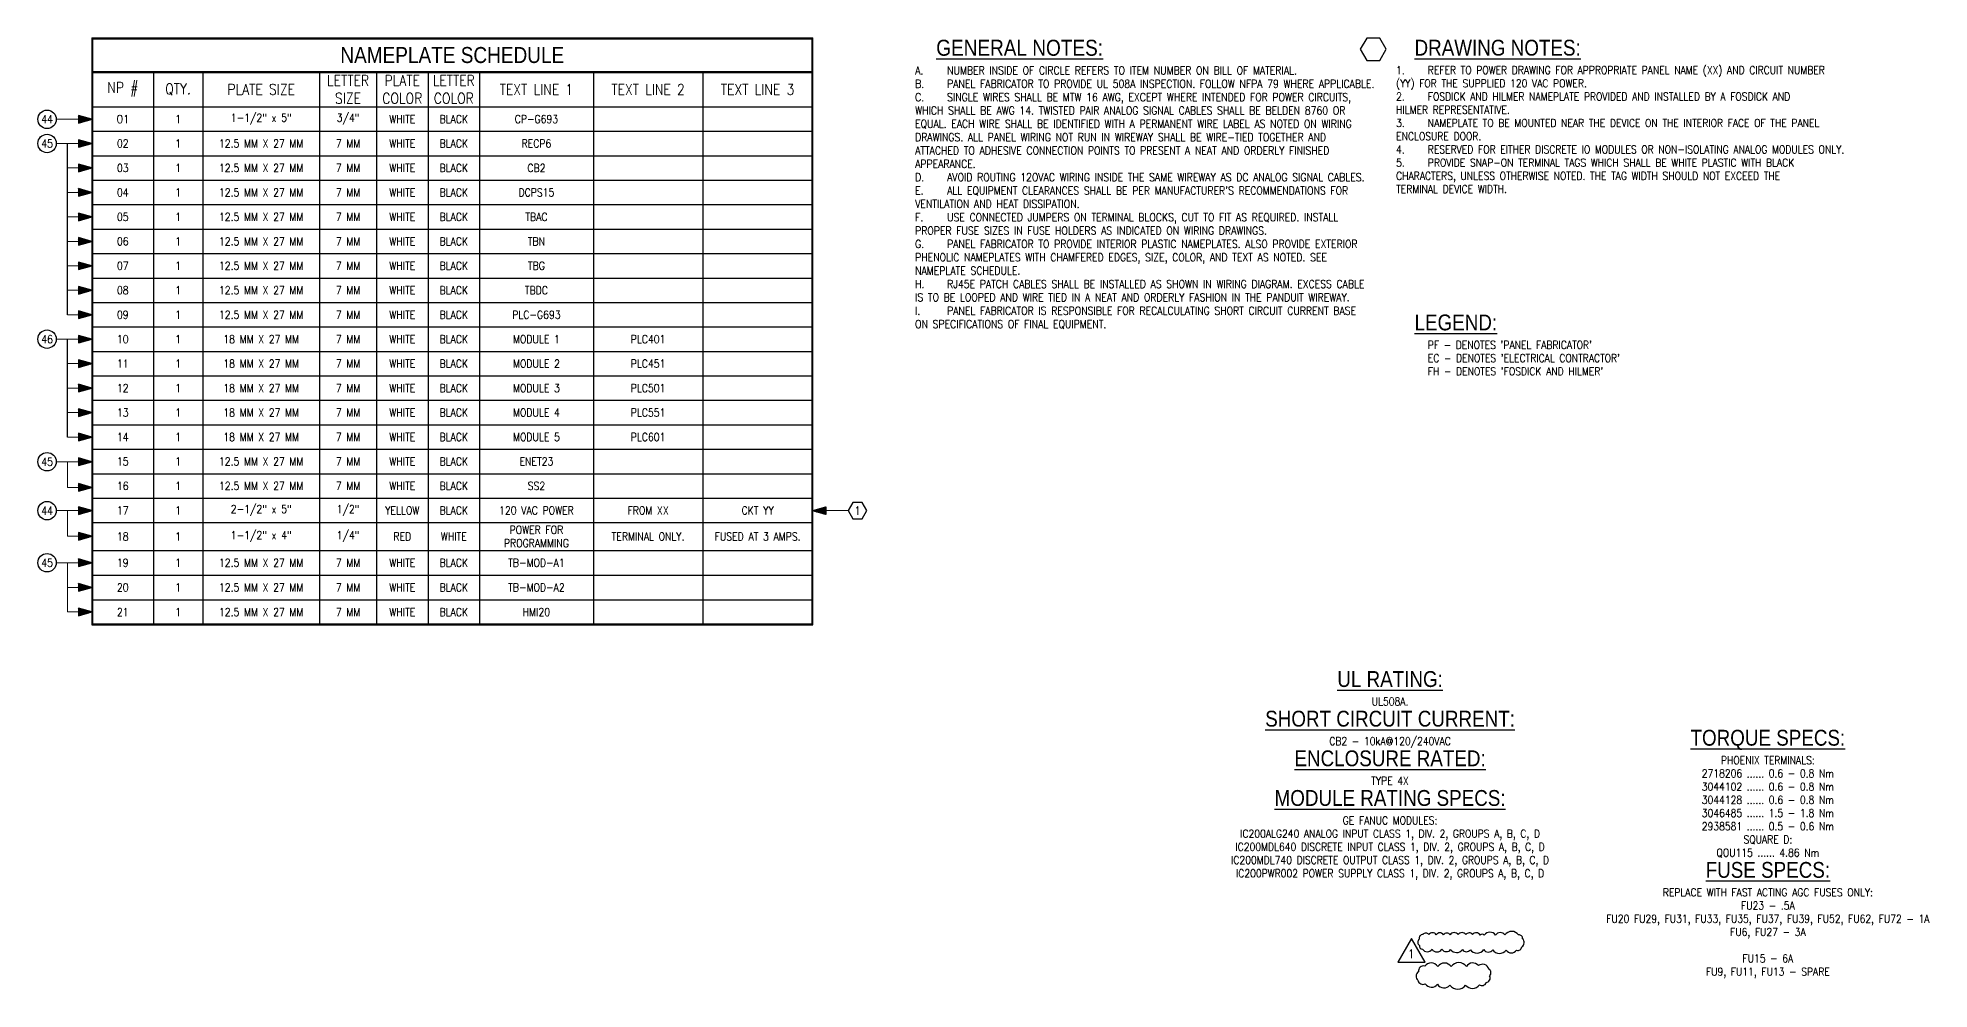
# Model space of a CAD drawing. Header units: inches. Extents: x -4 to 280, y -9 to 35.
# Drawn here: x 191.3 to 280, y -9.5 to 35.1 of the extents above; entities that cross this region are included whole.
import ezdxf
from ezdxf.enums import TextEntityAlignment as Align

# ---------------------------------------------------------------- set-up
doc = ezdxf.new("R2010")
doc.units = ezdxf.units.IN
doc.header["$LTSCALE"] = 0.5
doc.header["$MEASUREMENT"] = 0
doc.layers.add('E-POWR-IDEN @ 4', color=11, linetype='Continuous')
doc.layers.add('REV1', color=1, linetype='Continuous')
doc.layers.add('G-Anno-Std-Note @ 4', color=151, linetype='Continuous', lineweight=25)
doc.layers.add('Label', color=7, linetype='Continuous', lineweight=5)
doc.styles.add('Note', font='romans.shx', dxfattribs={"width": 0.75})
doc.styles.add('RomanS', font='romans.shx', dxfattribs={"width": 0.85})

# ---------------------------------------------------------------- blocks, each defined once
blk = doc.blocks.new('*T165')
at = {"layer": 'Label', "color": 0, "linetype": 'ByBlock', "lineweight": -2}
for p, q in [((-0.023, 0.023), (33.775, 0.023)), ((-0.023, 0.023), (-0.023, -27.472)), ((33.775, -1.574), (33.775, 0.023)), ((0.023, -0.023), (33.73, -0.023)), ((0.023, -1.552), (0.023, -0.023)), ((33.73, -0.023), (33.73, -1.552)), ((0.023, -1.552), (33.73, -1.552)), ((0.023, -1.597), (33.73, -1.597)), ((0.023, -3.207), (0.023, -1.597)), ((2.869, -1.597), (2.869, -27.427)), ((5.184, -1.597), (5.184, -27.427)), ((10.659, -1.597), (10.659, -27.427)), ((13.324, -1.597), (13.324, -27.427)), ((15.742, -1.597), (15.742, -27.427)), ((18.153, -1.597), (18.153, -27.427)), ((23.487, -1.597), (23.487, -27.427)), ((28.62, -1.597), (28.62, -27.427)), ((33.73, -1.597), (33.73, -27.427)), ((33.775, -3.207), (33.775, -1.574)), ((0.023, -3.207), (33.73, -3.207)), ((0.023, -4.353), (0.023, -3.207)), ((33.775, -4.353), (33.775, -3.207)), ((0.023, -4.353), (33.73, -4.353)), ((0.023, -5.498), (0.023, -4.353)), ((33.775, -5.498), (33.775, -4.353)), ((0.023, -5.498), (33.73, -5.498)), ((0.023, -6.644), (0.023, -5.498)), ((33.775, -6.644), (33.775, -5.498)), ((0.023, -6.644), (33.73, -6.644)), ((0.023, -7.789), (0.023, -6.644)), ((33.775, -7.789), (33.775, -6.644)), ((0.023, -7.789), (33.73, -7.789)), ((0.023, -8.935), (0.023, -7.789)), ((33.775, -8.935), (33.775, -7.789)), ((0.023, -8.935), (33.73, -8.935)), ((0.023, -10.08), (0.023, -8.935)), ((33.775, -10.08), (33.775, -8.935)), ((0.023, -10.08), (33.73, -10.08)), ((0.023, -11.226), (0.023, -10.08)), ((33.775, -11.226), (33.775, -10.08)), ((0.023, -11.226), (33.73, -11.226)), ((0.023, -12.371), (0.023, -11.226)), ((33.775, -12.371), (33.775, -11.226)), ((0.023, -12.371), (33.73, -12.371)), ((0.023, -13.517), (0.023, -12.371)), ((33.775, -13.517), (33.775, -12.371)), ((0.023, -13.517), (33.73, -13.517)), ((0.023, -14.662), (0.023, -13.517)), ((33.775, -14.662), (33.775, -13.517)), ((0.023, -14.662), (33.73, -14.662)), ((0.023, -15.808), (0.023, -14.662)), ((33.775, -15.808), (33.775, -14.662)), ((0.023, -15.808), (33.73, -15.808)), ((0.023, -16.953), (0.023, -15.808)), ((33.775, -16.953), (33.775, -15.808)), ((0.023, -16.953), (33.73, -16.953)), ((0.023, -18.099), (0.023, -16.953)), ((33.775, -18.099), (33.775, -16.953)), ((0.023, -18.099), (33.73, -18.099)), ((0.023, -19.244), (0.023, -18.099)), ((33.775, -19.244), (33.775, -18.099)), ((0.023, -19.244), (33.73, -19.244)), ((0.023, -20.39), (0.023, -19.244)), ((33.775, -20.39), (33.775, -19.244)), ((0.023, -20.39), (33.73, -20.39)), ((0.023, -21.535), (0.023, -20.39)), ((33.775, -21.535), (33.775, -20.39)), ((0.023, -21.535), (33.73, -21.535)), ((0.023, -22.681), (0.023, -21.535)), ((33.775, -22.681), (33.775, -21.535)), ((0.023, -22.681), (33.73, -22.681)), ((0.023, -23.981), (0.023, -22.681)), ((33.775, -23.981), (33.775, -22.681)), ((0.023, -23.981), (33.73, -23.981)), ((0.023, -25.137), (0.023, -23.981)), ((33.775, -25.137), (33.775, -23.981)), ((0.023, -25.137), (33.73, -25.137)), ((0.023, -26.293), (0.023, -25.137)), ((33.775, -26.293), (33.775, -25.137)), ((0.023, -26.293), (33.73, -26.293)), ((0.023, -27.427), (0.023, -26.293)), ((33.775, -27.472), (33.775, -26.293)), ((-0.023, -27.472), (33.775, -27.472)), ((0.023, -27.427), (33.73, -27.427))]:
    blk.add_line(p, q, dxfattribs=at)
at = {"layer": 'Label', "color": 0, "attachment_point": 5, "style": 'RomanS'}
for s, insert, char_height, width in [('\\A1;{\\fArial|b0|i0|c0|p34;\\C256;NAMEPLATE SCHEDULE}', (16.876, -0.787), 0.75, 33.45247), ('LETTER SIZE', (11.992, -2.391), 0.5, 2.36447), ('PLATE COLOR', (14.533, -2.391), 0.5, 2.11845), ('LETTER COLOR', (16.948, -2.391), 0.5, 2.11054), ('NP #', (1.434, -2.391), 0.5, 2.56896), ('QTY.', (4.026, -2.391), 0.5, 2.01473), ('PLATE SIZE', (7.922, -2.391), 0.5, 5.17571), ('TEXT LINE 1', (20.82, -2.391), 0.5, 5.03418), ('TEXT LINE 2', (26.053, -2.391), 0.5, 4.83272), ('TEXT LINE 3', (31.186, -2.391), 0.5, 4.83272), ('1-1/2" x 5"', (7.922, -3.78), 0.375, 5.17571), ('3/4"', (11.992, -3.78), 0.375, 2.36447), ('{\\W1;0}1', (1.434, -3.78), 0.375, 2.56896), ('1', (4.026, -3.78), 0.375, 2.01473), ('WHITE', (14.533, -3.78), 0.375, 2.11845), ('BLACK', (16.948, -3.78), 0.375, 2.11054), ('CP-G693', (20.82, -3.78), 0.375, 5.03418), ('02', (1.434, -4.926), 0.375, 2.56896), ('1', (4.026, -4.926), 0.375, 2.01473), ('12.5 MM X 27 MM', (7.922, -4.926), 0.375, 5.17571), ('7 MM', (11.992, -4.926), 0.375, 2.36447), ('WHITE', (14.533, -4.926), 0.375, 2.11845), ('BLACK', (16.948, -4.926), 0.375, 2.11054), ('RECP6', (20.82, -4.926), 0.375, 5.03418), ('03', (1.434, -6.071), 0.375, 2.56896), ('1', (4.026, -6.071), 0.375, 2.01473), ('12.5 MM X 27 MM', (7.922, -6.071), 0.375, 5.17571), ('7 MM', (11.992, -6.071), 0.375, 2.36447), ('WHITE', (14.533, -6.071), 0.375, 2.11845), ('BLACK', (16.948, -6.071), 0.375, 2.11054), ('CB2', (20.82, -6.071), 0.375, 5.03418), ('04', (1.434, -7.217), 0.375, 2.56896), ('1', (4.026, -7.217), 0.375, 2.01473), ('12.5 MM X 27 MM', (7.922, -7.217), 0.375, 5.17571), ('7 MM', (11.992, -7.217), 0.375, 2.36447), ('WHITE', (14.533, -7.217), 0.375, 2.11845), ('BLACK', (16.948, -7.217), 0.375, 2.11054), ('DCPS15', (20.82, -7.217), 0.375, 5.03418), ('05', (1.434, -8.362), 0.375, 2.56896), ('1', (4.026, -8.362), 0.375, 2.01473), ('12.5 MM X 27 MM', (7.922, -8.362), 0.375, 5.17571), ('7 MM', (11.992, -8.362), 0.375, 2.36447), ('WHITE', (14.533, -8.362), 0.375, 2.11845), ('BLACK', (16.948, -8.362), 0.375, 2.11054), ('TBAC', (20.82, -8.362), 0.375, 5.03418), ('06', (1.434, -9.508), 0.375, 2.56896), ('1', (4.026, -9.508), 0.375, 2.01473), ('12.5 MM X 27 MM', (7.922, -9.508), 0.375, 5.17571), ('7 MM', (11.992, -9.508), 0.375, 2.36447), ('WHITE', (14.533, -9.508), 0.375, 2.11845), ('BLACK', (16.948, -9.508), 0.375, 2.11054), ('TBN', (20.82, -9.508), 0.375, 5.03418), ('07', (1.434, -10.653), 0.375, 2.56896), ('1', (4.026, -10.653), 0.375, 2.01473), ('12.5 MM X 27 MM', (7.922, -10.653), 0.375, 5.17571), ('7 MM', (11.992, -10.653), 0.375, 2.36447), ('WHITE', (14.533, -10.653), 0.375, 2.11845), ('BLACK', (16.948, -10.653), 0.375, 2.11054), ('TBG', (20.82, -10.653), 0.375, 5.03418), ('08', (1.434, -11.799), 0.375, 2.56896), ('1', (4.026, -11.799), 0.375, 2.01473), ('12.5 MM X 27 MM', (7.922, -11.799), 0.375, 5.17571), ('7 MM', (11.992, -11.799), 0.375, 2.36447), ('WHITE', (14.533, -11.799), 0.375, 2.11845), ('BLACK', (16.948, -11.799), 0.375, 2.11054), ('TBDC', (20.82, -11.799), 0.375, 5.03418), ('09', (1.434, -12.944), 0.375, 2.56896), ('1', (4.026, -12.944), 0.375, 2.01473), ('12.5 MM X 27 MM', (7.922, -12.944), 0.375, 5.17571), ('7 MM', (11.992, -12.944), 0.375, 2.36447), ('WHITE', (14.533, -12.944), 0.375, 2.11845), ('BLACK', (16.948, -12.944), 0.375, 2.11054), ('PLC-G693', (20.82, -12.944), 0.375, 5.03418), ('10', (1.434, -14.09), 0.375, 2.56896), ('1', (4.026, -14.09), 0.375, 2.01473), ('18 MM X 27 MM', (7.922, -14.09), 0.375, 5.17571), ('7 MM', (11.992, -14.09), 0.375, 2.36447), ('WHITE', (14.533, -14.09), 0.375, 2.11845), ('BLACK', (16.948, -14.09), 0.375, 2.11054), ('MODULE 1', (20.82, -14.09), 0.375, 5.03418), ('PLC401', (26.053, -14.09), 0.375, 4.83272), ('11', (1.434, -15.235), 0.375, 2.56896), ('1', (4.026, -15.235), 0.375, 2.01473), ('18 MM X 27 MM', (7.922, -15.235), 0.375, 5.17571), ('7 MM', (11.992, -15.235), 0.375, 2.36447), ('WHITE', (14.533, -15.235), 0.375, 2.11845), ('BLACK', (16.948, -15.235), 0.375, 2.11054), ('MODULE 2', (20.82, -15.235), 0.375, 5.03418), ('PLC451', (26.053, -15.235), 0.375, 4.83272), ('12', (1.434, -16.381), 0.375, 2.56896), ('1', (4.026, -16.381), 0.375, 2.01473), ('18 MM X 27 MM', (7.922, -16.381), 0.375, 5.17571), ('7 MM', (11.992, -16.381), 0.375, 2.36447), ('WHITE', (14.533, -16.381), 0.375, 2.11845), ('BLACK', (16.948, -16.381), 0.375, 2.11054), ('MODULE 3', (20.82, -16.381), 0.375, 5.03418), ('PLC501', (26.053, -16.381), 0.375, 4.83272), ('13', (1.434, -17.526), 0.375, 2.56896), ('1', (4.026, -17.526), 0.375, 2.01473), ('18 MM X 27 MM', (7.922, -17.526), 0.375, 5.17571), ('7 MM', (11.992, -17.526), 0.375, 2.36447), ('WHITE', (14.533, -17.526), 0.375, 2.11845), ('BLACK', (16.948, -17.526), 0.375, 2.11054), ('MODULE 4', (20.82, -17.526), 0.375, 5.03418), ('PLC551', (26.053, -17.526), 0.375, 4.83272), ('14', (1.434, -18.671), 0.375, 2.56896), ('1', (4.026, -18.671), 0.375, 2.01473), ('18 MM X 27 MM', (7.922, -18.671), 0.375, 5.17571), ('7 MM', (11.992, -18.671), 0.375, 2.36447), ('WHITE', (14.533, -18.671), 0.375, 2.11845), ('BLACK', (16.948, -18.671), 0.375, 2.11054), ('MODULE 5', (20.82, -18.671), 0.375, 5.03418), ('PLC601', (26.053, -18.671), 0.375, 4.83272), ('15', (1.434, -19.817), 0.375, 2.56896), ('1', (4.026, -19.817), 0.375, 2.01473), ('12.5 MM X 27 MM', (7.922, -19.817), 0.375, 5.17571), ('7 MM', (11.992, -19.817), 0.375, 2.36447), ('WHITE', (14.533, -19.817), 0.375, 2.11845), ('BLACK', (16.948, -19.817), 0.375, 2.11054), ('ENET23', (20.82, -19.817), 0.375, 5.03418), ('16', (1.434, -20.962), 0.375, 2.56896), ('1', (4.026, -20.962), 0.375, 2.01473), ('12.5 MM X 27 MM', (7.922, -20.962), 0.375, 5.17571), ('7 MM', (11.992, -20.962), 0.375, 2.36447), ('WHITE', (14.533, -20.962), 0.375, 2.11845), ('BLACK', (16.948, -20.962), 0.375, 2.11054), ('SS2', (20.82, -20.962), 0.375, 5.03418), ('17', (1.434, -22.108), 0.375, 2.56896), ('1', (4.026, -22.108), 0.375, 2.01473), ('2-1/2" x 5"', (7.922, -22.108), 0.375, 5.17571), ('1/2"', (11.992, -22.108), 0.375, 2.36447), ('YELLOW', (14.533, -22.108), 0.375, 2.11845), ('BLACK', (16.948, -22.108), 0.375, 2.11054), ('120 VAC POWER', (20.82, -22.108), 0.375, 5.03418), ('FROM XX', (26.053, -22.108), 0.375, 4.83272), ('CKT YY', (31.186, -22.108), 0.375, 4.83272), ('1-1/2" x 4"', (7.922, -23.331), 0.375, 5.17571), ('1/4"', (11.992, -23.331), 0.375, 2.36447), ('POWER FOR PROGRAMMING', (20.82, -23.331), 0.375, 5.03418), ('18', (1.434, -23.331), 0.375, 2.56896), ('1', (4.026, -23.331), 0.375, 2.01473), ('RED', (14.533, -23.331), 0.375, 2.11845), ('WHITE', (16.948, -23.331), 0.375, 2.11054), ('TERMINAL ONLY.', (26.053, -23.331), 0.375, 4.83272), ('FUSED AT 3 AMPS.', (31.186, -23.331), 0.375, 4.83272), ('19', (1.434, -24.559), 0.375, 2.56896), ('1', (4.026, -24.559), 0.375, 2.01473), ('12.5 MM X 27 MM', (7.922, -24.559), 0.375, 5.17571), ('7 MM', (11.992, -24.559), 0.375, 2.36447), ('WHITE', (14.533, -24.559), 0.375, 2.11845), ('BLACK', (16.948, -24.559), 0.375, 2.11054), ('TB-MOD-A1', (20.82, -24.559), 0.375, 5.03418), ('20', (1.434, -25.715), 0.375, 2.56896), ('1', (4.026, -25.715), 0.375, 2.01473), ('12.5 MM X 27 MM', (7.922, -25.715), 0.375, 5.17571), ('7 MM', (11.992, -25.715), 0.375, 2.36447), ('WHITE', (14.533, -25.715), 0.375, 2.11845), ('BLACK', (16.948, -25.715), 0.375, 2.11054), ('TB-MOD-A2', (20.82, -25.715), 0.375, 5.03418), ('21', (1.434, -26.871), 0.375, 2.56896), ('1', (4.026, -26.871), 0.375, 2.01473), ('12.5 MM X 27 MM', (7.922, -26.871), 0.375, 5.17571), ('7 MM', (11.992, -26.871), 0.375, 2.36447), ('WHITE', (14.533, -26.871), 0.375, 2.11845), ('BLACK', (16.948, -26.871), 0.375, 2.11054), ('HMI20', (20.82, -26.871), 0.375, 5.03418)]:
    blk.add_mtext(s, dxfattribs=dict(at, insert=insert, char_height=char_height, width=width))
blk = doc.blocks.new('Anno_Circle')
at = {"color": 0, "linetype": 'ByBlock', "lineweight": -2}
blk.add_circle((0, 0), 1.15, dxfattribs=at)
at = {"color": 0, "linetype": 'ByBlock', "lineweight": -2, "style": 'Note', "width": 0.85}
blk.add_attdef('ID', text='', height=1, dxfattribs=at).set_placement((0, 0), align=Align.MIDDLE)
blk = doc.blocks.new('Anno_Hexagon')
at = {"color": 0, "linetype": 'ByBlock', "lineweight": -2}
blk.add_lwpolyline([(1.17, 0), (0.58, 1.01), (-0.58, 1.01), (-1.17, 0), (-0.58, -1.01), (0.58, -1.01)], close=True, dxfattribs=at)
at = {"color": 0, "linetype": 'ByBlock', "lineweight": -2, "style": 'Note', "width": 0.85}
blk.add_attdef('ID', text='', height=1, dxfattribs=at).set_placement((0, 0), align=Align.MIDDLE)
blk = doc.blocks.new('Hexagon')
at = {"color": 0, "linetype": 'ByBlock', "lineweight": -2}
blk.add_lwpolyline([(-0.09, -0.103), (-0.166, 0.029), (-0.319, 0.029), (-0.396, -0.103), (-0.319, -0.236), (-0.166, -0.236)], close=True, dxfattribs=at)
blk = doc.blocks.new('RevTriangle')
at = {"color": 1}
blk.add_lwpolyline([(0.003, 0.165), (-0.144, -0.09), (0.15, -0.09)], close=True, dxfattribs=at)
at = {"color": 41, "style": 'RomanS', "width": 0.85}
blk.add_attdef('REV', text='', height=0.0938, dxfattribs=at).set_placement((0, 0), align=Align.MIDDLE)

msp = doc.modelspace()

# ---------------------------------------------------------------- hatches: boundary and pattern name
at = {"ltscale": 2}
h = msp.add_hatch(dxfattribs=at)
h.set_pattern_fill('ANSI31', color=256, scale=0.01, style=0)
h.set_pattern_definition([(45, (-40.1186635, -55.9677323), (-0.0008838834765, 0.0008838834765), [])])
h.paths.add_polyline_path([(193.84501, 31.2375), (193.23237, 31.41415), (193.23237, 31.05909)])
h = msp.add_hatch(dxfattribs=at)
h.set_pattern_fill('ANSI31', color=256, scale=0.01, style=0)
h.set_pattern_definition([(45, (-40.1186635, -57.1002446), (-0.0008838834765, 0.0008838834765), [])])
h.paths.add_polyline_path([(193.84501, 30.10499), (193.23237, 30.28164), (193.23237, 29.92658)])
h = msp.add_hatch(dxfattribs=at)
h.set_pattern_fill('ANSI31', color=256, scale=0.01, style=0)
h.set_pattern_definition([(45, (-40.1199114, -58.2457325), (-0.0008838834765, 0.0008838834765), [])])
h.paths.add_polyline_path([(193.84376, 28.9595), (193.23112, 29.13615), (193.23112, 28.78109)])
h = msp.add_hatch(dxfattribs=at)
h.set_pattern_fill('ANSI31', color=256, scale=0.01, style=0)
h.set_pattern_definition([(45, (-40.1199114, -59.3912204), (-0.0008838834765, 0.0008838834765), [])])
h.paths.add_polyline_path([(193.84376, 27.81401), (193.23112, 27.99066), (193.23112, 27.6356)])
h = msp.add_hatch(dxfattribs=at)
h.set_pattern_fill('ANSI31', color=256, scale=0.01, style=0)
h.set_pattern_definition([(45, (-40.1199114, -60.5367083), (-0.0008838834765, 0.0008838834765), [])])
h.paths.add_polyline_path([(193.84376, 26.66852), (193.23112, 26.84517), (193.23112, 26.49011)])
h = msp.add_hatch(dxfattribs=at)
h.set_pattern_fill('ANSI31', color=256, scale=0.01, style=0)
h.set_pattern_definition([(45, (-40.1199114, -61.6821962), (-0.0008838834765, 0.0008838834765), [])])
h.paths.add_polyline_path([(193.84376, 25.52304), (193.23112, 25.69969), (193.23112, 25.34463)])
h = msp.add_hatch(dxfattribs=at)
h.set_pattern_fill('ANSI31', color=256, scale=0.01, style=0)
h.set_pattern_definition([(45, (-40.1199114, -62.8276841), (-0.0008838834765, 0.0008838834765), [])])
h.paths.add_polyline_path([(193.84376, 24.37755), (193.23112, 24.5542), (193.23112, 24.19914)])
h = msp.add_hatch(dxfattribs=at)
h.set_pattern_fill('ANSI31', color=256, scale=0.01, style=0)
h.set_pattern_definition([(45, (-40.1199114, -63.973172), (-0.0008838834765, 0.0008838834765), [])])
h.paths.add_polyline_path([(193.84376, 23.23206), (193.23112, 23.40871), (193.23112, 23.05365)])
h = msp.add_hatch(dxfattribs=at)
h.set_pattern_fill('ANSI31', color=256, scale=0.01, style=0)
h.set_pattern_definition([(45, (-40.1199114, -65.11866), (-0.0008838834765, 0.0008838834765), [])])
h.paths.add_polyline_path([(193.84376, 22.08657), (193.23112, 22.26322), (193.23112, 21.90816)])
h = msp.add_hatch(dxfattribs=at)
h.set_pattern_fill('ANSI31', color=256, scale=0.01, style=0)
h.set_pattern_definition([(45, (-40.1199114, -66.2641479), (-0.0008838834765, 0.0008838834765), [])])
h.paths.add_polyline_path([(193.84376, 20.94108), (193.23112, 21.11774), (193.23112, 20.76267)])
h = msp.add_hatch(dxfattribs=at)
h.set_pattern_fill('ANSI31', color=256, scale=0.01, style=0)
h.set_pattern_definition([(45, (-40.1199114, -67.4096358), (-0.0008838834765, 0.0008838834765), [])])
h.paths.add_polyline_path([(193.84376, 19.7956), (193.23112, 19.97225), (193.23112, 19.61719)])
h = msp.add_hatch(dxfattribs=at)
h.set_pattern_fill('ANSI31', color=256, scale=0.01, style=0)
h.set_pattern_definition([(45, (-40.1199114, -68.5551237), (-0.0008838834765, 0.0008838834765), [])])
h.paths.add_polyline_path([(193.84376, 18.65011), (193.23112, 18.82676), (193.23112, 18.4717)])
h = msp.add_hatch(dxfattribs=at)
h.set_pattern_fill('ANSI31', color=256, scale=0.01, style=0)
h.set_pattern_definition([(45, (-40.1199114, -69.7006116), (-0.0008838834765, 0.0008838834765), [])])
h.paths.add_polyline_path([(193.84376, 17.50462), (193.23112, 17.68127), (193.23112, 17.32621)])
h = msp.add_hatch(dxfattribs=at)
h.set_pattern_fill('ANSI31', color=256, scale=0.01, style=0)
h.set_pattern_definition([(45, (-40.1199114, -70.8460995), (-0.0008838834765, 0.0008838834765), [])])
h.paths.add_polyline_path([(193.84376, 16.35913), (193.23112, 16.53578), (193.23112, 16.18072)])
h = msp.add_hatch(dxfattribs=at)
h.set_pattern_fill('ANSI31', color=256, scale=0.01, style=0)
h.set_pattern_definition([(45, (-40.1186635, -72.004563), (-0.0008838834765, 0.0008838834765), [])])
h.paths.add_polyline_path([(193.84501, 15.20067), (193.23237, 15.37732), (193.23237, 15.02226)])
h = msp.add_hatch(dxfattribs=at)
h.set_pattern_fill('ANSI31', color=256, scale=0.01, style=0)
h.set_pattern_definition([(45, (-40.1199114, -73.2030814), (-0.0008838834765, 0.0008838834765), [])])
h.paths.add_polyline_path([(193.84376, 14.00215), (193.23112, 14.1788), (193.23112, 13.82374)])
h = msp.add_hatch(dxfattribs=at)
h.set_pattern_fill('ANSI31', color=256, scale=0.01, style=0)
h.set_pattern_definition([(45, (-40.1186635, -74.2955388), (-0.0008838834765, 0.0008838834765), [])])
h.paths.add_polyline_path([(193.84501, 12.90969), (193.23237, 13.08634), (193.23237, 12.73128)])
h = msp.add_hatch(dxfattribs=at)
h.set_pattern_fill('ANSI31', color=256, scale=0.01, style=0)
h.set_pattern_definition([(135, (461.6061394, -74.2955388), (0.0008838834765, 0.0008838834765), [])])
h.paths.add_polyline_path([(227.64247, 12.90969), (228.2551, 13.08634), (228.2551, 12.73128)])
h = msp.add_hatch(dxfattribs=at)
h.set_pattern_fill('ANSI31', color=256, scale=0.01, style=0)
h.set_pattern_definition([(45, (-40.1199114, -75.4940572), (-0.0008838834765, 0.0008838834765), [])])
h.paths.add_polyline_path([(193.84376, 11.71118), (193.23112, 11.88783), (193.23112, 11.53277)])
h = msp.add_hatch(dxfattribs=at)
h.set_pattern_fill('ANSI31', color=256, scale=0.01, style=0)
h.set_pattern_definition([(45, (-40.1199114, -76.7334322), (-0.0008838834765, 0.0008838834765), [])])
h.paths.add_polyline_path([(193.84376, 10.4718), (193.23112, 10.64845), (193.23112, 10.29339)])
h = msp.add_hatch(dxfattribs=at)
h.set_pattern_fill('ANSI31', color=256, scale=0.01, style=0)
h.set_pattern_definition([(45, (-40.1199114, -77.8901701), (-0.0008838834765, 0.0008838834765), [])])
h.paths.add_polyline_path([(193.84376, 9.31506), (193.23112, 9.49171), (193.23112, 9.13665)])
h = msp.add_hatch(dxfattribs=at)
h.set_pattern_fill('ANSI31', color=256, scale=0.01, style=0)
h.set_pattern_definition([(45, (-40.1199114, -79.0351701), (-0.0008838834765, 0.0008838834765), [])])
h.paths.add_polyline_path([(193.84376, 8.17006), (193.23112, 8.34671), (193.23112, 7.99165)])

# ---------------------------------------------------------------- linework, layer by layer
msp.add_line((192.71711, 22.08657), (192.71711, 30.10499), dxfattribs=at)
msp.add_line((192.71711, 16.35913), (192.71711, 20.94108))
for points in [[(193.84501, 31.2375), (193.23237, 31.41415), (193.23237, 31.05909), (193.84501, 31.2375)], [(193.84501, 30.10499), (193.23237, 30.28164), (193.23237, 29.92658), (193.84501, 30.10499)], [(193.84376, 28.9595), (193.23112, 29.13615), (193.23112, 28.78109), (193.84376, 28.9595)], [(193.84376, 27.81401), (193.23112, 27.99066), (193.23112, 27.6356), (193.84376, 27.81401)], [(193.84376, 26.66852), (193.23112, 26.84517), (193.23112, 26.49011), (193.84376, 26.66852)], [(193.84376, 25.52304), (193.23112, 25.69969), (193.23112, 25.34463), (193.84376, 25.52304)], [(193.84376, 24.37755), (193.23112, 24.5542), (193.23112, 24.19914), (193.84376, 24.37755)], [(193.84376, 23.23206), (193.23112, 23.40871), (193.23112, 23.05365), (193.84376, 23.23206)], [(193.84376, 22.08657), (193.23112, 22.26322), (193.23112, 21.90816), (193.84376, 22.08657)], [(193.84376, 20.94108), (193.23112, 21.11774), (193.23112, 20.76267), (193.84376, 20.94108)], [(193.84376, 19.7956), (193.23112, 19.97225), (193.23112, 19.61719), (193.84376, 19.7956)], [(193.84376, 18.65011), (193.23112, 18.82676), (193.23112, 18.4717), (193.84376, 18.65011)], [(193.84376, 17.50462), (193.23112, 17.68127), (193.23112, 17.32621), (193.84376, 17.50462)], [(193.84376, 16.35913), (193.23112, 16.53578), (193.23112, 16.18072), (193.84376, 16.35913)], [(193.84501, 15.20067), (193.23237, 15.37732), (193.23237, 15.02226), (193.84501, 15.20067)], [(193.84376, 14.00215), (193.23112, 14.1788), (193.23112, 13.82374), (193.84376, 14.00215)], [(193.84501, 12.90969), (193.23237, 13.08634), (193.23237, 12.73128), (193.84501, 12.90969)], [(227.64247, 12.90969), (228.2551, 13.08634), (228.2551, 12.73128), (227.64247, 12.90969)], [(193.84376, 11.71118), (193.23112, 11.88783), (193.23112, 11.53277), (193.84376, 11.71118)], [(193.84376, 10.4718), (193.23112, 10.64845), (193.23112, 10.29339), (193.84376, 10.4718)], [(193.84376, 9.31506), (193.23112, 9.49171), (193.23112, 9.13665), (193.84376, 9.31506)], [(193.84376, 8.17006), (193.23112, 8.34671), (193.23112, 7.99165), (193.84376, 8.17006)]]:
    msp.add_lwpolyline(points, dxfattribs=at)
at = {"layer": 'Label'}
for p, q in [((193.84501, 31.2375), (192.18727, 31.2375)), ((193.84501, 30.10499), (192.18727, 30.10499)), ((193.84376, 28.9595), (192.71711, 28.9595)), ((193.84376, 27.81401), (192.71711, 27.81401)), ((193.84376, 26.66852), (192.71711, 26.66852)), ((193.84376, 25.52304), (192.71711, 25.52304)), ((193.84376, 24.37755), (192.71711, 24.37755)), ((193.84376, 23.23206), (192.71711, 23.23206)), ((193.84376, 22.08657), (192.71711, 22.08657)), ((193.84376, 20.94108), (192.18602, 20.94108)), ((193.84376, 19.7956), (192.71711, 19.7956)), ((193.84376, 18.65011), (192.71711, 18.65011)), ((193.84376, 17.50462), (192.71711, 17.50462)), ((193.84376, 16.35913), (192.71711, 16.35913)), ((193.84501, 15.20067), (192.18727, 15.20067)), ((192.71711, 14.00215), (192.71711, 15.20067)), ((193.84376, 14.00215), (192.71711, 14.00215)), ((193.84501, 12.90969), (192.18727, 12.90969)), ((192.71711, 11.71118), (192.71711, 12.90969)), ((227.64247, 12.90969), (229.30021, 12.90969)), ((193.84376, 11.71118), (192.71711, 11.71118)), ((193.84501, 10.4718), (192.18727, 10.4718)), ((192.71711, 8.16468), (192.71711, 10.4718)), ((193.84376, 9.31506), (192.71711, 9.31506)), ((193.84376, 8.17006), (192.71711, 8.17006))]:
    msp.add_line(p, q, dxfattribs=at)
at = {"layer": 'REV1'}
for points in [[(258.55337, -6.93979, 0.52056705), (258.24942, -6.94552, 0.52056705), (257.88811, -6.94552, 0.52056705), (257.5096, -6.95125, 0.52056705), (257.1999, -6.95125, 0.52056705), (256.86154, -6.95125, 0.52056705), (256.50597, -6.94552, 0.52056705), (256.23642, -6.94552, 0.52056705), (256.05863, -7.16334, 0.52056705), (256.07584, -7.45567, 0.52056705), (256.21922, -7.62763, 0.52056705), (256.66081, -7.63336, 0.52056705), (257.11961, -7.63336, 0.52056705), (257.53254, -7.63909, 0.52056705), (258.0831, -7.64483, 0.52056705), (258.45588, -7.65056, 0.52056705), (259.08099, -7.64483, 0.52056705), (259.50539, -7.65629, 0.52056705), (260.13051, -7.67349, 0.52056705), (260.62372, -7.67349, 0.52056705), (260.86459, -7.51299, 0.52056705), (260.90473, -7.14041, 0.52056705), (260.71548, -6.96272, 0.52056705), (260.07316, -6.96272, 0.52056705), (259.64303, -6.96845, 0.52056705), (259.10967, -6.96845, 0.52056705), (258.92041, -6.96845, 0.52056705)], [(258.27195, -8.44247, 0.52056705), (257.55855, -8.44247, 0.52056705), (256.92702, -8.44247, 0.52056705), (256.31888, -8.41909, 0.52056705), (256.0265, -8.68793, 0.52056705), (256.00311, -9.08535, 0.52056705), (256.34227, -9.249, 0.52056705), (256.91532, -9.27238, 0.52056705), (257.50008, -9.30744, 0.52056705), (258.23686, -9.30744, 0.52056705), (258.88009, -9.29575, 0.52056705), (259.19586, -9.19055, 0.52056705), (259.35959, -8.87496, 0.52056705), (259.3245, -8.55936, 0.52056705), (258.83331, -8.39571, 0.52056705)]]:
    msp.add_lwpolyline(points, format="xyb", close=True, dxfattribs=at)

# ---------------------------------------------------------------- block references
msp.add_blockref('*T165', (193.86751, 35.03061))
at = {"layer": 'G-Anno-Std-Note @ 4', "xscale": 3.95999999999998, "yscale": 3.95999999999998, "zscale": 3.95999999999998}
msp.add_blockref('Hexagon', (254.86858, 34.92894), dxfattribs=at)
at = {"layer": 'G-Anno-Std-Note @ 4', "xscale": 0.375, "yscale": 0.375, "zscale": 0.375}
for name, p, values in [('Anno_Circle', (191.75416, 31.2375), {'ID': '44'}), ('Anno_Circle', (191.75416, 30.10499), {'ID': '45'}), ('Anno_Circle', (191.75291, 20.94108), {'ID': '46'}), ('Anno_Circle', (191.75416, 15.20067), {'ID': '45'}), ('Anno_Circle', (191.75416, 12.90969), {'ID': '44'}), ('Anno_Hexagon', (229.73771, 12.90969), {'ID': '1'}), ('Anno_Circle', (191.75416, 10.4718), {'ID': '45'})]:
    msp.add_blockref(name, p, dxfattribs=at).add_auto_attribs(values)
at = {"layer": 'REV1', "xscale": 4.347247272888012, "yscale": 4.347247272888012, "zscale": 4.347247272888012}
msp.add_blockref('RevTriangle', (255.68728, -7.84345), dxfattribs=at).add_auto_attribs({'REV': '1'})

# ---------------------------------------------------------------- texts
at = {"layer": 'E-POWR-IDEN @ 4', "char_height": 0.37125, "attachment_point": 8, "style": 'RomanS'}
for s, insert, width in [('\\A1;{\\fArial|b0|i0|c0|p34;\\H2x;\\LUL RATING:\\Fromans|c0;\\H0.5x;\\P\\pt0;\\A0;\\lUL508A}.\\P\\ptz;{\\fArial|b0|i0|c0|p34;\\H2x;\\LSHORT CIRCUIT CURRENT:\\Fromans|c0;\\H0.5x;\\P\\pt0;\\A0;\\lCB2 - 10kA@120/240VAC} \\P{\\fArial|b0|i0|c0|p34;\\H2x;\\LENCLOSURE RATED:\\Fromans|c0;\\H0.5x;\\P\\A0;\\lTYPE 4X}\\P\\ptz;{\\fArial|b0|i0|c0|p34;\\H2x;\\LMODULE RATING SPECS:\\Fromans|c0;\\H0.5x;\\P\\pt0;\\A0;\\lGE FANUC MODULES:\\P\\ptz;}IC200ALG240 ANALOG INPUT CLASS 1, DIV. 2, GROUPS A, B, C, {\\A0;D}\\PIC200MDL640 DISCRETE INPUT CLASS 1, DIV. 2, GROUPS A, B, C, {\\A0;D}\\PIC200MDL740 DISCRETE OUTPUT CLASS 1, DIV. 2, GROUPS A, B, C, D\\P\\pt0;{\\A0;IC200PWR002 POWER SUPPLY CLASS 1, DIV. 2, }GROUPS A, B, C, {\\A0;D}', (254.69453, -4.37217), 42.1254081), ('\\A1;{\\fArial|b0|i0|c0|p34;\\H2x;\\LTORQUE SPECS:\\Fromans|c0;\\H0.5x;\\P\\pt0;\\A0;\\lPHOENIX TERMINALS:\\P\\ptz;}2718206 ...... 0.6 - 0.8 Nm\\P3044102 ...... 0.6 - 0.8 Nm\\P3044128 ...... 0.6 - 0.8 Nm\\P3046485 ...... 1.5 - 1.8 Nm\\P\\pt0;2938581 ...... 0.5 - 0.6 Nm\\PSQUARE D:\\PQOU115 ...... 4.86 Nm\\P\\ptz;{\\fArial|b0|i0|c0|p34;\\H2x;\\LFUSE SPECS:\\Fromans|c0;\\H0.5x;\\P\\pt0;}REPLACE WITH FAST ACTING AGC FUSES ONLY{\\A0;:\\P\\pt3.7125;}FU23 - .5A\\PFU20 FU29, FU31, FU33, FU35, FU37, FU39, FU52, FU62, FU72 - 1A\\PFU6, FU27 - 3A\\P\\PFU15 - 6A\\PFU9, FU11, FU13 - SPARE', (272.39989, -8.97823), 31.9107446)]:
    msp.add_mtext(s, dxfattribs=dict(at, insert=insert, width=width))
at = {"layer": 'G-Anno-Std-Note @ 4', "attachment_point": 1, "style": 'RomanS'}
for s, insert, char_height, width in [("\\A1;{\\fArial|b0|i0|c0|p34;\\H2x;    \\LGENERAL NOTES:\\Fromans|c0;\\H0.5x;\\P\\pi-1.125,l1.125;\\A0;\\lA.^INUMBER INSIDE OF CIRCLE REFERS TO ITEM NUMBER ON BILL OF MATERIAL.}\\P{\\A0;B.^IPANEL FABRICATOR TO PROVIDE UL 508A INSPECTION. FOLLOW NFPA 79 WHERE APPLICABLE}.\\PC.^ISINGLE WIRES SHALL BE MTW 16 AWG, EXCEPT WHERE {\\A0;INTENDED FOR POWER CIRCUITS, WHICH SHALL BE AWG 14. TWISTED PAIR ANALOG SIGNAL CABLES SHALL BE BELDEN 8760 OR EQUAL. EACH WIRE SHALL BE IDENTIFIED WITH A PERMANENT WIRE LABEL AS NOTED ON WIRING DRAWINGS. ALL PANEL WIRING NOT RUN IN WIREWAY SHALL BE WIRE-TIED TOGETHER AND ATTACHED TO ADHESIVE CONNECTION POINTS TO PRESENT A NEAT AND ORDERLY FINISHED APPEARANCE.\\PD.^IAVOID ROUTING 12OVAC WIRING INSIDE THE SAME WIREWAY AS DC ANALOG SIGNAL CABLES.\\PE.^IALL EQUIPMENT CLEARANCES SHALL BE PER MANUFACTURER'S RECOMMENDATIONS FOR VENTILATION AND HEAT DISSIPATION.\\PF.^IUSE CONNECTED JUMPERS ON TERMINAL BLOCKS, CUT TO FIT AS REQUIRED. INSTALL PROPER FUSE SIZES IN FUSE HOLDERS AS INDICATED ON WIRING DRAWINGS.\\PG.^IPANEL FABRICATOR TO PROVIDE INTERIOR PLASTIC NAMEPLATES. ALSO PROVIDE EXTERIOR PHENOLIC NAMEPLATES WITH CHAMFERED EDGES, SIZE, COLOR, AND TEXT AS NOTED. SEE NAMEPLATE SCHEDULE.\\PH.^IRJ45E PATCH CABLES SHALL BE INSTALLED AS SHOWN IN WIRING DIAGRAM. EXCESS CABLE IS TO BE LOOPED AND WIRE TIED IN A NEAT AND ORDERLY FASHION IN THE PANDUIT WIREWAY.\\PI.^IPANEL FABRICATOR IS RESPONSIBLE FOR RECALCULATING SHORT CIRCUIT CURRENT BASE ON SPECIFICATIONS OF FINAL EQUIPMENT.}", (232.43455, 34.96413), 0.375, 21), ('\\A1;{\\fArial|b0|i0|c0|p34;\\H2x;\\W1;   \\W0.85;\\LDRAWING NOTES:\\H0.5x;\\P\\pi-1.485,l1.485,t1.485;}1.^IREFER TO POWER DRAWING FOR APPROPRIATE PANEL NAME (XX) AND CIRCUIT NUMBER (YY) FOR THE SUPPLIED 120 VAC POWER.\\P2.^IFOSDICK AND HILMER NAMEPLATE PROVIDED AND INSTALLED BY A FOSDICK AND HILMER REPRESENTATIVE.\\P3.^INAMEPLATE TO BE MOUNTED NEAR THE DEVICE ON THE INTERIOR FACE OF THE PANEL ENCLOSURE DOOR.\\P4.^IRESERVED FOR EITHER DISCRETE IO MODULES OR NON-ISOLATING ANALOG MODULES ONLY.\\P5.^IPROVIDE SNAP-ON TERMINAL TAGS WHICH SHALL BE WHITE PLASTIC WITH BLACK CHARACTERS, UNLESS OTHERWISE NOTED. THE TAG WIDTH SHOULD NOT EXCEED THE TERMINAL DEVICE WIDTH.', (254.97684, 34.96413), 0.37125, 20.0368339), ("\\A1;{\\fArial|b0|i0|c0|p34;\\H2x;\\W1;   \\W0.85;\\LLEGEND:\\H0.5x;\\P}^IPF - DENOTES 'PANEL FABRICATOR'{\\H2.1905x; }\\P^IEC - DENOTES 'ELECTRICAL CONTRACTOR'{\\H1.7937x; }\\P^IFH - DENOTES 'FOSDICK AND HILMER'{\\H1.9259x; }", (254.97684, 22.09631), 0.37125, 20.9072018)]:
    msp.add_mtext(s, dxfattribs=dict(at, insert=insert, char_height=char_height, width=width))

doc.saveas('drawing.dxf')
